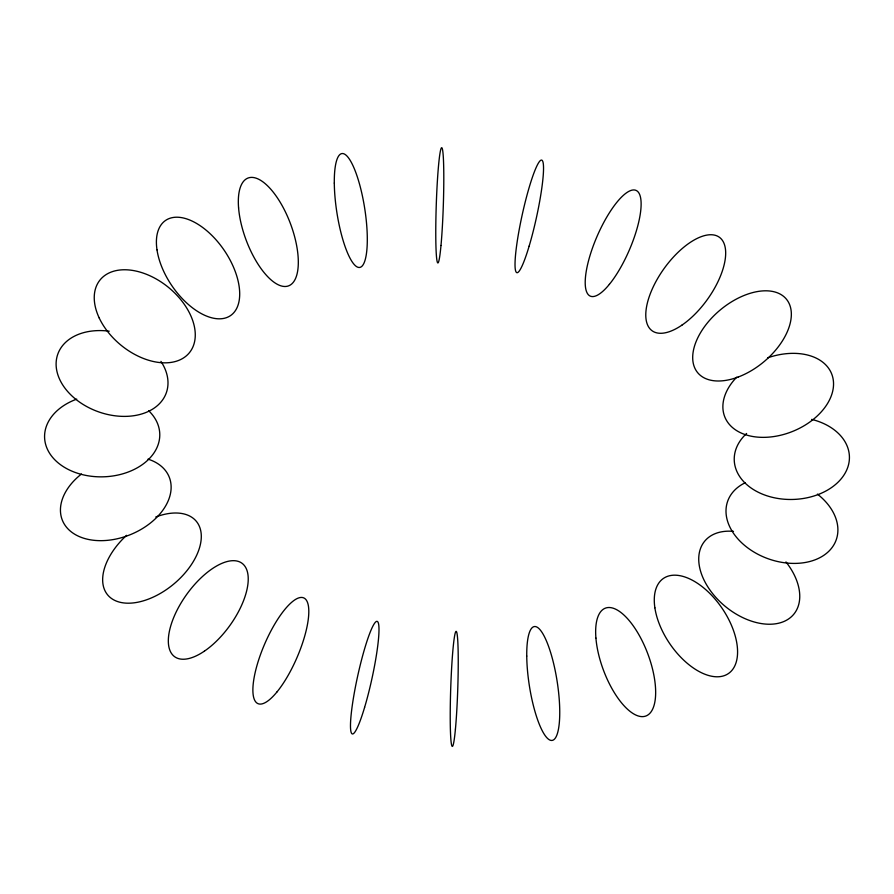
<?xml version="1.0" encoding="UTF-8"?>
<svg xmlns="http://www.w3.org/2000/svg" width="894" height="894" viewBox="0 0 894 894"><rect width="100%" height="100%" fill="white"/><g stroke="black" fill="none" stroke-linecap="round" stroke-linejoin="round"><path stroke-width="1.34" d="M160.954 361.377A57.607 40.666 19.6 0 1 131.507 416.012A57.607 40.666 19.6 0 1 57.25 372.697A57.607 40.666 19.6 0 1 109.213 331.193M148.639 410.681A57.607 41.146 -1.7 0 1 133.441 469.797A57.607 41.146 -1.7 0 1 52.064 456.711A57.607 41.146 -1.7 0 1 76.739 399.126M148.002 459.125A57.607 38.833 -22.1 0 1 157.579 516.531A57.607 38.833 -22.1 0 1 75.778 534.847A57.607 38.833 -22.1 0 1 81.466 474.021M155.791 516.978A57.607 33.871 -39.7 0 1 197.507 553.341A57.607 33.871 -39.7 0 1 119.751 602.198A57.607 33.871 -39.7 0 1 126.579 535.338M785.96 561.935A57.607 37.403 39.2 0 1 778.205 623.319A57.607 37.403 39.2 0 1 704.059 580.128A57.607 37.403 39.2 0 1 733.493 531.371M817.429 494.114A57.607 40.666 19.6 0 1 823.173 555.755A57.607 40.666 19.6 0 1 741.886 542.993A57.607 40.666 19.6 0 1 745.171 482.771M811.674 419.387A57.607 41.146 -1.7 0 1 843.511 475.731A57.607 41.146 -1.7 0 1 761.107 493.577A57.607 41.146 -1.7 0 1 746.613 433.478M767.611 357.857A57.607 38.833 -22.1 0 1 833.197 388.544A57.607 38.833 -22.1 0 1 755.743 436.931A57.607 38.833 -22.1 0 1 736.734 377.145M204.458 651.1A57.607 26.608 -54.3 0 0 244.643 565.891A57.607 26.608 -54.3 0 0 175.727 612.938A57.607 26.608 -54.3 0 0 204.458 651.1M277.028 691.878A57.607 17.522 -66.6 0 0 306.731 600.779A57.607 17.522 -66.6 0 0 258.768 659.593A57.607 17.522 -66.6 0 0 277.028 691.878M364.596 707.411A57.607 7.241 -77.6 0 0 377.123 621.375A57.607 7.241 -77.6 0 0 352.471 704.126A57.607 7.241 -77.6 0 0 364.596 707.411M455.426 729.102A57.607 3.531 -88.1 0 0 456.923 633.041A57.607 3.531 -88.1 0 0 450.319 704.271A57.607 3.531 -88.1 0 0 455.426 729.102M526.745 656.062A57.607 14.058 81.1 0 0 551.866 740.444A57.607 14.058 81.1 0 0 551.062 653.972A57.607 14.058 81.1 0 0 526.745 656.062M595.918 638.092A57.607 23.635 69.4 0 0 644.026 716.496A57.607 23.635 69.4 0 0 637.064 631.622A57.607 23.635 69.4 0 0 595.918 638.092M654.877 607.808A57.607 31.592 55.7 0 0 722.576 676.155A57.607 31.592 55.7 0 0 710.361 593.985A57.607 31.592 55.7 0 0 654.877 607.808M738.209 377.022A57.607 33.871 -39.7 0 0 786.508 299.3A57.607 33.871 -39.7 0 0 701.343 331.372A57.607 33.871 -39.7 0 0 738.209 377.022M681.91 325.148A57.607 26.608 -54.3 0 0 722.084 239.938A57.607 26.608 -54.3 0 0 653.179 286.985A57.607 26.608 -54.3 0 0 681.91 325.148M609.35 284.37A57.607 17.522 -66.6 0 0 639.054 193.283A57.607 17.522 -66.6 0 0 591.09 252.097A57.607 17.522 -66.6 0 0 609.35 284.37M529.136 246.141A57.607 7.241 -77.6 0 0 541.663 160.104A57.607 7.241 -77.6 0 0 517.011 242.855A57.607 7.241 -77.6 0 0 529.136 246.141M440.988 245.492A57.607 3.531 -88.1 0 0 442.485 149.432A57.607 3.531 -88.1 0 0 435.87 220.662A57.607 3.531 -88.1 0 0 440.988 245.492M334.3 183.08A57.607 14.058 81.1 0 0 359.422 267.462A57.607 14.058 81.1 0 0 358.617 180.979A57.607 14.058 81.1 0 0 334.3 183.08M238.586 207.956A57.607 23.635 69.4 0 0 286.695 286.359A57.607 23.635 69.4 0 0 279.721 201.485A57.607 23.635 69.4 0 0 238.586 207.956M156.998 249.851A57.607 31.592 55.7 0 0 224.707 318.186A57.607 31.592 55.7 0 0 212.481 236.016A57.607 31.592 55.7 0 0 156.998 249.851M99.223 317.996A57.607 37.403 39.2 0 0 186.477 355.723A57.607 37.403 39.2 0 0 148.572 275.173A57.607 37.403 39.2 0 0 99.223 317.996"/></g></svg>
